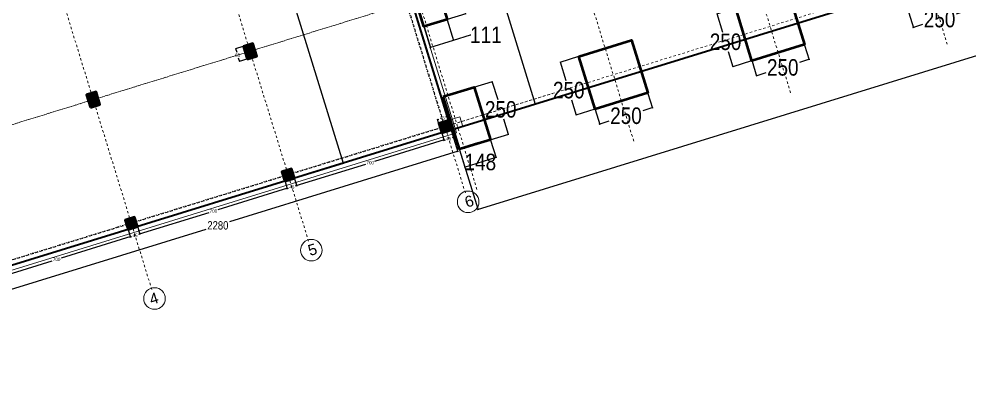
# Model space of a CAD drawing. Header units: centimetres. Extents: x 85226 to 578505, y -13061 to 170378.
# Drawn here: x 443975 to 448288, y 118008 to 119679 of the extents above; entities that cross this region are included whole.
import ezdxf

# ---------------------------------------------------------------- set-up
doc = ezdxf.new("R2010")
doc.units = ezdxf.units.CM
doc.linetypes.add('Dashed', pattern=[10.666667, 5.333333, -5.333333])
for name, color, linetype, lineweight in [('01 Bodrumi_Pen_No__20', 20, 'Continuous', 18), ('Akset_Pen_No__13', 13, 'Continuous', 18), ('Dimensionet', 150, 'Continuous', 15), ('Fasada', 7, 'Continuous', 15), ('Fasada_Pen_No__1', 1, 'Continuous', 18), ('Fasada_Pen_No__32', 32, 'Continuous', 18), ('muri', 7, 'Continuous', 40), ('Shtyllat', 1, 'Continuous', 25), ('Spotat', 1, 'Continuous', 15)]:
    doc.layers.add(name, color=color, linetype=linetype, lineweight=lineweight)
doc.styles.add('Dimensionet CM', font='swissc.ttf', dxfattribs={"height": 15})
doc.dimstyles.new('Maxi shkronjat', dxfattribs={"dimscale": 2, "dimtxt": 30, "dimasz": 1, "dimexe": 1, "dimexo": 1, "dimgap": 3, "dimtad": 0, "dimtih": 1, "dimtoh": 1, "dimzin": 9, "dimtxsty": 'Dimensionet CM', "dimblk": 'ARCHTICK', "dimcen": 1, "dimdle": 1, "dimadec": 0, "dimazin": 0, "dimtfac": 1, "dimtmove": 0, "dimatfit": 3, "dimldrblk": 'ARCHTICK', "dimfxl": 1, "dimarcsym": 0})

# ---------------------------------------------------------------- blocks, each defined once
blk = doc.blocks.new('_ArchTick')
at = {"layer": 'Spotat', "color": 0, "const_width": 0.15}
blk.add_lwpolyline([(-0.5, -0.5), (0.5, 0.5)], dxfattribs=at)
blk = doc.blocks.new('*D4662')
at = {"layer": 'DEFPOINTS', "color": 0, "transparency": 16777216}
for p in [(444958.9, 119543.7), (444993.4, 119554.3), (445011.1, 119497)]:
    blk.add_point(p, dxfattribs=at)
at = {"layer": 'Dimensionet', "color": 0, "lineweight": -2, "transparency": 16777216}
for p, q in [((444991.5, 119553.7), (444957, 119543.1)), ((444958.3, 119545.6), (444963.5, 119528.7)), ((444977.1, 119484.4), (444971.9, 119501.3)), ((445009.2, 119496.4), (444974.6, 119485.7))]:
    blk.add_line(p, q, dxfattribs=at)
at = {"layer": 'Dimensionet', "color": 0, "lineweight": -2, "transparency": 16777216, "xscale": 2, "yscale": 2, "zscale": 2}
for p, rotation in [((444958.9, 119543.7), 107.1299999991601), ((444976.6, 119486.3), 287.1299999991601)]:
    blk.add_blockref('_ArchTick', p, dxfattribs=dict(at, rotation=rotation))
at = {"layer": 'Dimensionet', "color": 0, "transparency": 16777216, "insert": (444967.7, 119515), "char_height": 15, "attachment_point": 5, "style": 'Dimensionet CM'}
blk.add_mtext('60', dxfattribs=at)
blk = doc.blocks.new('*D4663')
at = {"layer": 'DEFPOINTS', "color": 0, "transparency": 16777216}
for p in [(445875.2, 119222.7), (445880.6, 119205.1), (445923.6, 119218.4)]:
    blk.add_point(p, dxfattribs=at)
at = {"layer": 'Dimensionet', "color": 0, "lineweight": -2, "transparency": 16777216}
for p, q in [((445920.1, 119236.6), (445911.8, 119234)), ((445923, 119220.3), (445917.6, 119237.9)), ((445873.3, 119222.1), (445881.6, 119224.7)), ((445880, 119207), (445874.6, 119224.6))]:
    blk.add_line(p, q, dxfattribs=at)
at = {"layer": 'Dimensionet', "color": 0, "lineweight": -2, "transparency": 16777216, "xscale": 2, "yscale": 2, "zscale": 2}
for p, rotation in [((445918.2, 119236), 17.12999999992693), ((445875.2, 119222.7), 197.1299999999269)]:
    blk.add_blockref('_ArchTick', p, dxfattribs=dict(at, rotation=rotation))
at = {"layer": 'Dimensionet', "color": 0, "transparency": 16777216, "insert": (445896.7, 119229.3), "char_height": 15, "attachment_point": 5, "style": 'Dimensionet CM'}
blk.add_mtext('45', dxfattribs=at)
blk = doc.blocks.new('*D4673')
at = {"layer": 'DEFPOINTS', "color": 0, "transparency": 16777216}
for p in [(445483.2, 122007.4), (445100.4, 121889.4), (445936.9, 119175.4)]:
    blk.add_point(p, dxfattribs=at)
at = {"layer": 'Dimensionet', "color": 0, "lineweight": -2, "transparency": 16777216}
for p, q in [((445102.3, 121890), (445485.2, 122008)), ((445482.7, 122009.3), (445904.6, 120640.5)), ((446320.3, 119291.5), (445923.1, 120580.3)), ((445938.8, 119176), (446321.7, 119294))]:
    blk.add_line(p, q, dxfattribs=at)
at = {"layer": 'Dimensionet', "color": 0, "lineweight": -2, "transparency": 16777216, "xscale": 2, "yscale": 2, "zscale": 2}
for p, rotation in [((445483.2, 122007.4), 107.1299999991601), ((446319.7, 119293.4), 287.1299999991601)]:
    blk.add_blockref('_ArchTick', p, dxfattribs=dict(at, rotation=rotation))
at = {"layer": 'Dimensionet', "color": 0, "transparency": 16777216, "insert": (445913.8, 120610.4), "char_height": 15, "attachment_point": 5, "style": 'Dimensionet CM'}
blk.add_mtext('{\\H3.125x;2840}', dxfattribs=at)
blk = doc.blocks.new('*D4674')
at = {"layer": 'DEFPOINTS', "color": 0, "transparency": 16777216}
for p in [(445936.9, 119175.4), (445967, 119077.7), (443758, 118503.8)]:
    blk.add_point(p, dxfattribs=at)
at = {"layer": 'Dimensionet', "color": 0, "lineweight": -2, "transparency": 16777216}
for p, q in [((445937.5, 119173.5), (445967.6, 119075.8)), ((445968.9, 119078.3), (444930.9, 118758.3)), ((443786.2, 118405.5), (444824.2, 118725.5)), ((443758.6, 118501.9), (443788.7, 118404.2))]:
    blk.add_line(p, q, dxfattribs=at)
at = {"layer": 'Dimensionet', "color": 0, "lineweight": -2, "transparency": 16777216, "xscale": 2, "yscale": 2, "zscale": 2}
for p, rotation in [((445967, 119077.7), 17.1299999999269), ((443788.1, 118406.1), 197.1299999999269)]:
    blk.add_blockref('_ArchTick', p, dxfattribs=dict(at, rotation=rotation))
at = {"layer": 'Dimensionet', "color": 0, "transparency": 16777216, "insert": (444877.6, 118741.9), "char_height": 15, "attachment_point": 5, "style": 'Dimensionet CM'}
blk.add_mtext('{\\H2.5x;2280}', dxfattribs=at)
blk = doc.blocks.new('*D4404')
at = {"layer": 'DEFPOINTS', "color": 0, "transparency": 16777216}
for p in [(444470, 118723.3), (444513, 118736.5), (444523.3, 118702.9)]:
    blk.add_point(p, dxfattribs=at)
at = {"layer": 'Dimensionet', "color": 0, "lineweight": -2, "transparency": 16777216}
for p, q in [((444470.6, 118721.4), (444480.9, 118687.8)), ((444513.6, 118734.6), (444523.9, 118701)), ((444478.4, 118689.1), (444486.7, 118691.7)), ((444525.2, 118703.5), (444516.9, 118701))]:
    blk.add_line(p, q, dxfattribs=at)
at = {"layer": 'Dimensionet', "color": 0, "lineweight": -2, "transparency": 16777216, "xscale": 2, "yscale": 2, "zscale": 2}
for p, rotation in [((444480.3, 118689.7), 197.1299999999269), ((444523.3, 118702.9), 17.1299999999269)]:
    blk.add_blockref('_ArchTick', p, dxfattribs=dict(at, rotation=rotation))
at = {"layer": 'Dimensionet', "color": 0, "transparency": 16777216, "insert": (444501.8, 118696.3), "char_height": 15, "attachment_point": 5, "style": 'Dimensionet CM'}
blk.add_mtext('45', dxfattribs=at)
blk = doc.blocks.new('*D4405')
at = {"layer": 'DEFPOINTS', "color": 0, "transparency": 16777216}
for p in [(445181.9, 118942.7), (445224.9, 118956), (445235.3, 118922.4)]:
    blk.add_point(p, dxfattribs=at)
at = {"layer": 'Dimensionet', "color": 0, "lineweight": -2, "transparency": 16777216}
for p, q in [((445182.5, 118940.8), (445192.9, 118907.2)), ((445225.5, 118954), (445235.9, 118920.5)), ((445190.4, 118908.5), (445198.7, 118911.1)), ((445237.2, 118923), (445228.9, 118920.4))]:
    blk.add_line(p, q, dxfattribs=at)
at = {"layer": 'Dimensionet', "color": 0, "lineweight": -2, "transparency": 16777216, "xscale": 2, "yscale": 2, "zscale": 2}
for p, rotation in [((445192.3, 118909.1), 197.1299999999269), ((445235.3, 118922.4), 17.1299999999269)]:
    blk.add_blockref('_ArchTick', p, dxfattribs=dict(at, rotation=rotation))
at = {"layer": 'Dimensionet', "color": 0, "transparency": 16777216, "insert": (445213.8, 118915.7), "char_height": 15, "attachment_point": 5, "style": 'Dimensionet CM'}
blk.add_mtext('45', dxfattribs=at)
blk = doc.blocks.new('*D4406')
at = {"layer": 'DEFPOINTS', "color": 0, "transparency": 16777216}
for p in [(445893.9, 119162.1), (445936.9, 119175.4), (445947.2, 119141.8)]:
    blk.add_point(p, dxfattribs=at)
at = {"layer": 'Dimensionet', "color": 0, "lineweight": -2, "transparency": 16777216}
for p, q in [((445894.5, 119160.2), (445904.8, 119126.6)), ((445937.5, 119173.5), (445947.8, 119139.9)), ((445902.3, 119128), (445910.6, 119130.5)), ((445949.1, 119142.4), (445940.8, 119139.8))]:
    blk.add_line(p, q, dxfattribs=at)
at = {"layer": 'Dimensionet', "color": 0, "lineweight": -2, "transparency": 16777216, "xscale": 2, "yscale": 2, "zscale": 2}
for p, rotation in [((445904.2, 119128.6), 197.1299999999269), ((445947.2, 119141.8), 17.1299999999269)]:
    blk.add_blockref('_ArchTick', p, dxfattribs=dict(at, rotation=rotation))
at = {"layer": 'Dimensionet', "color": 0, "transparency": 16777216, "insert": (445925.7, 119135.2), "char_height": 15, "attachment_point": 5, "style": 'Dimensionet CM'}
blk.add_mtext('45', dxfattribs=at)
blk = doc.blocks.new('*D4679')
at = {"layer": 'DEFPOINTS', "color": 0, "transparency": 16777216}
for p in [(444470, 118723.3), (444480, 118690.6), (443801, 118517.1)]:
    blk.add_point(p, dxfattribs=at)
at = {"layer": 'Dimensionet', "color": 0, "lineweight": -2, "transparency": 16777216}
for p, q in [((444470.6, 118721.4), (444480.6, 118688.7)), ((444481.9, 118691.2), (444165.5, 118593.7)), ((443809.2, 118483.9), (444125.5, 118581.4)), ((443801.6, 118515.2), (443811.7, 118482.6))]:
    blk.add_line(p, q, dxfattribs=at)
at = {"layer": 'Dimensionet', "color": 0, "lineweight": -2, "transparency": 16777216, "xscale": 2, "yscale": 2, "zscale": 2}
for p, rotation in [((444480, 118690.6), 17.1299999999269), ((443811.1, 118484.5), 197.1299999999269)]:
    blk.add_blockref('_ArchTick', p, dxfattribs=dict(at, rotation=rotation))
at = {"layer": 'Dimensionet', "color": 0, "transparency": 16777216, "insert": (444145.5, 118587.6), "char_height": 15, "attachment_point": 5, "style": 'Dimensionet CM'}
blk.add_mtext('700', dxfattribs=at)
blk = doc.blocks.new('*D4407')
at = {"layer": 'DEFPOINTS', "color": 0, "transparency": 16777216}
for p in [(445181.9, 118942.7), (444513, 118736.5), (444523, 118703.9)]:
    blk.add_point(p, dxfattribs=at)
at = {"layer": 'Dimensionet', "color": 0, "lineweight": -2, "transparency": 16777216}
for p, q in [((445182.5, 118940.8), (445192.6, 118908.2)), ((445193.9, 118910.7), (444877.5, 118813.1)), ((444521.1, 118703.3), (444837.5, 118800.8)), ((444513.6, 118734.6), (444523.6, 118702))]:
    blk.add_line(p, q, dxfattribs=at)
at = {"layer": 'Dimensionet', "color": 0, "lineweight": -2, "transparency": 16777216, "xscale": 2, "yscale": 2, "zscale": 2}
for p, rotation in [((445192, 118910.1), 17.12999999992693), ((444523, 118703.9), 197.1299999999269)]:
    blk.add_blockref('_ArchTick', p, dxfattribs=dict(at, rotation=rotation))
at = {"layer": 'Dimensionet', "color": 0, "transparency": 16777216, "insert": (444857.5, 118807), "char_height": 15, "attachment_point": 5, "style": 'Dimensionet CM'}
blk.add_mtext('700', dxfattribs=at)
blk = doc.blocks.new('*D4408')
at = {"layer": 'DEFPOINTS', "color": 0, "transparency": 16777216}
for p in [(445893.9, 119162.1), (445903.9, 119129.5), (445224.9, 118956)]:
    blk.add_point(p, dxfattribs=at)
at = {"layer": 'Dimensionet', "color": 0, "lineweight": -2, "transparency": 16777216}
for p, q in [((445894.5, 119160.2), (445904.5, 119127.6)), ((445905.8, 119130.1), (445589.4, 119032.6)), ((445233.1, 118922.7), (445549.5, 119020.3)), ((445225.5, 118954), (445235.6, 118921.4))]:
    blk.add_line(p, q, dxfattribs=at)
at = {"layer": 'Dimensionet', "color": 0, "lineweight": -2, "transparency": 16777216, "xscale": 2, "yscale": 2, "zscale": 2}
for p, rotation in [((445903.9, 119129.5), 17.1299999999269), ((445235, 118923.3), 197.1299999999269)]:
    blk.add_blockref('_ArchTick', p, dxfattribs=dict(at, rotation=rotation))
at = {"layer": 'Dimensionet', "color": 0, "transparency": 16777216, "insert": (445569.4, 119026.4), "char_height": 15, "attachment_point": 5, "style": 'Dimensionet CM'}
blk.add_mtext('700', dxfattribs=at)
blk = doc.blocks.new('*D4539')
at = {"layer": 'DEFPOINTS', "color": 0, "transparency": 16777216}
for p in [(445918.8, 119677.3), (445813.1, 119644.8), (445947.7, 119583.4)]:
    blk.add_point(p, dxfattribs=at)
at = {"layer": 'Dimensionet', "color": 0, "lineweight": -2, "transparency": 16777216}
for p, q in [((445919.3, 119675.4), (445948.3, 119581.4)), ((445813.7, 119642.8), (445842.7, 119548.9)), ((445840.2, 119550.2), (445947.7, 119583.4)), ((445947.7, 119583.4), (446024.7, 119607.1)), ((446024.7, 119607.1), (446026.7, 119607.1))]:
    blk.add_line(p, q, dxfattribs=at)
at = {"layer": 'Dimensionet', "color": 0, "lineweight": -2, "transparency": 16777216, "xscale": 2, "yscale": 2, "zscale": 2}
for p, rotation in [((445947.7, 119583.4), 17.13000000006636), ((445842.1, 119550.8), 197.1300000000664)]:
    blk.add_blockref('_ArchTick', p, dxfattribs=dict(at, rotation=rotation))
at = {"layer": 'Dimensionet', "color": 0, "transparency": 16777216, "insert": (446094.4, 119607.1), "char_height": 15, "attachment_point": 5, "style": 'Dimensionet CM'}
blk.add_mtext('{\\H5x;111}', dxfattribs=at)
blk = doc.blocks.new('*D4540')
at = {"layer": 'DEFPOINTS', "color": 0, "transparency": 16777216}
for p in [(445929.2, 119942.1), (445844.1, 119915.9), (445917.8, 119677)]:
    blk.add_point(p, dxfattribs=at)
at = {"layer": 'Dimensionet', "color": 0, "lineweight": -2, "transparency": 16777216}
for p, q in [((445846, 119916.5), (445931.1, 119942.7)), ((445928.6, 119944), (445954.5, 119859.9)), ((446003.4, 119701.3), (445982, 119770.8)), ((445919.7, 119677.6), (446004.7, 119703.8))]:
    blk.add_line(p, q, dxfattribs=at)
at = {"layer": 'Dimensionet', "color": 0, "lineweight": -2, "transparency": 16777216, "xscale": 2, "yscale": 2, "zscale": 2}
for p, rotation in [((445929.2, 119942.1), 107.1300000000653), ((446002.8, 119703.2), 287.1300000000654)]:
    blk.add_blockref('_ArchTick', p, dxfattribs=dict(at, rotation=rotation))
at = {"layer": 'Dimensionet', "color": 0, "transparency": 16777216, "insert": (445968.3, 119815.4), "char_height": 15, "attachment_point": 5, "style": 'Dimensionet CM'}
blk.add_mtext('{\\H5x;250}', dxfattribs=at)
blk = doc.blocks.new('*D4541')
at = {"layer": 'DEFPOINTS', "color": 0, "transparency": 16777216}
for p in [(446115.4, 119131), (445974.4, 119087.5), (446140, 119051)]:
    blk.add_point(p, dxfattribs=at)
at = {"layer": 'Dimensionet', "color": 0, "lineweight": -2, "transparency": 16777216}
for p, q in [((446116, 119129.1), (446140.6, 119049.1)), ((445975, 119085.6), (445999.6, 119005.7)), ((445997.1, 119007), (446141.9, 119051.6))]:
    blk.add_line(p, q, dxfattribs=at)
at = {"layer": 'Dimensionet', "color": 0, "lineweight": -2, "transparency": 16777216, "xscale": 2, "yscale": 2, "zscale": 2}
for p, rotation in [((446140, 119051), 17.13000000006702), ((445999, 119007.6), 197.130000000067)]:
    blk.add_blockref('_ArchTick', p, dxfattribs=dict(at, rotation=rotation))
at = {"layer": 'Dimensionet', "color": 0, "transparency": 16777216, "insert": (446069.5, 119029.3), "char_height": 15, "attachment_point": 5, "style": 'Dimensionet CM'}
blk.add_mtext('{\\H5x;148}', dxfattribs=at)
blk = doc.blocks.new('*D4542')
at = {"layer": 'DEFPOINTS', "color": 0, "transparency": 16777216}
for p in [(446037.9, 119368.7), (446123, 119394.9), (446111.5, 119129.8)]:
    blk.add_point(p, dxfattribs=at)
at = {"layer": 'Dimensionet', "color": 0, "lineweight": -2, "transparency": 16777216}
for p, q in [((446039.8, 119369.3), (446124.9, 119395.5)), ((446122.4, 119396.9), (446148.3, 119312.7)), ((446197.2, 119154.1), (446175.8, 119223.7)), ((446113.5, 119130.4), (446198.5, 119156.6))]:
    blk.add_line(p, q, dxfattribs=at)
at = {"layer": 'Dimensionet', "color": 0, "lineweight": -2, "transparency": 16777216, "xscale": 2, "yscale": 2, "zscale": 2}
for p, rotation in [((446123, 119394.9), 107.1300000001399), ((446196.6, 119156), 287.1300000001399)]:
    blk.add_blockref('_ArchTick', p, dxfattribs=dict(at, rotation=rotation))
at = {"layer": 'Dimensionet', "color": 0, "transparency": 16777216, "insert": (446162, 119268.2), "char_height": 15, "attachment_point": 5, "style": 'Dimensionet CM'}
blk.add_mtext('{\\H5x;250}', dxfattribs=at)
blk = doc.blocks.new('*D4543')
at = {"layer": 'DEFPOINTS', "color": 0, "transparency": 16777216}
for p in [(447541.5, 119562.7), (447562.2, 119495.5), (447302.6, 119489.1)]:
    blk.add_point(p, dxfattribs=at)
at = {"layer": 'Dimensionet', "color": 0, "lineweight": -2, "transparency": 16777216}
for p, q in [((447542.1, 119560.8), (447562.8, 119493.6)), ((447564.1, 119496.1), (447518.6, 119482.1)), ((447303.2, 119487.1), (447323.9, 119420)), ((447321.4, 119421.3), (447366.9, 119435.3))]:
    blk.add_line(p, q, dxfattribs=at)
at = {"layer": 'Dimensionet', "color": 0, "lineweight": -2, "transparency": 16777216, "xscale": 2, "yscale": 2, "zscale": 2}
for p, rotation in [((447562.2, 119495.5), 17.13000000006728), ((447323.3, 119421.9), 197.1300000000673)]:
    blk.add_blockref('_ArchTick', p, dxfattribs=dict(at, rotation=rotation))
at = {"layer": 'Dimensionet', "color": 0, "transparency": 16777216, "insert": (447442.7, 119458.7), "char_height": 15, "attachment_point": 5, "style": 'Dimensionet CM'}
blk.add_mtext('{\\H5x;250}', dxfattribs=at)
blk = doc.blocks.new('*D4544')
at = {"layer": 'DEFPOINTS', "color": 0, "transparency": 16777216}
for p in [(447228.9, 119728), (447143.9, 119701.7), (447302.6, 119489.1)]:
    blk.add_point(p, dxfattribs=at)
at = {"layer": 'Dimensionet', "color": 0, "lineweight": -2, "transparency": 16777216}
for p, q in [((447227, 119727.4), (447142, 119701.2)), ((447143.3, 119703.7), (447169.2, 119619.6)), ((447218.1, 119460.9), (447196.7, 119530.5)), ((447300.7, 119488.5), (447215.6, 119462.2))]:
    blk.add_line(p, q, dxfattribs=at)
at = {"layer": 'Dimensionet', "color": 0, "lineweight": -2, "transparency": 16777216, "xscale": 2, "yscale": 2, "zscale": 2}
for p, rotation in [((447143.9, 119701.7), 107.1299999999555), ((447217.5, 119462.8), 287.1299999999555)]:
    blk.add_blockref('_ArchTick', p, dxfattribs=dict(at, rotation=rotation))
at = {"layer": 'Dimensionet', "color": 0, "transparency": 16777216, "insert": (447182.9, 119575), "char_height": 15, "attachment_point": 5, "style": 'Dimensionet CM'}
blk.add_mtext('{\\H5x;250}', dxfattribs=at)
blk = doc.blocks.new('*D4545')
at = {"layer": 'DEFPOINTS', "color": 0, "transparency": 16777216}
for p in [(448253.4, 119782.1), (448014.5, 119708.5), (448274.1, 119715)]:
    blk.add_point(p, dxfattribs=at)
at = {"layer": 'Dimensionet', "color": 0, "lineweight": -2, "transparency": 16777216}
for p, q in [((448254, 119780.2), (448274.7, 119713.1)), ((448015.1, 119706.6), (448035.8, 119639.4)), ((448276, 119715.6), (448230.5, 119701.5)), ((448033.3, 119640.7), (448078.8, 119654.8))]:
    blk.add_line(p, q, dxfattribs=at)
at = {"layer": 'Dimensionet', "color": 0, "lineweight": -2, "transparency": 16777216, "xscale": 2, "yscale": 2, "zscale": 2}
for p, rotation in [((448274.1, 119715), 17.12999999998293), ((448035.2, 119641.3), 197.1299999999829)]:
    blk.add_blockref('_ArchTick', p, dxfattribs=dict(at, rotation=rotation))
at = {"layer": 'Dimensionet', "color": 0, "transparency": 16777216, "insert": (448154.7, 119678.1), "char_height": 15, "attachment_point": 5, "style": 'Dimensionet CM'}
blk.add_mtext('{\\H5x;250}', dxfattribs=at)
blk = doc.blocks.new('*D4473')
at = {"layer": 'DEFPOINTS', "color": 0, "transparency": 16777216}
for p in [(446829.5, 119343.3), (446850.2, 119276.1), (446590.6, 119269.6)]:
    blk.add_point(p, dxfattribs=at)
at = {"layer": 'Dimensionet', "color": 0, "lineweight": -2, "transparency": 16777216}
for p, q in [((446830.1, 119341.3), (446850.8, 119274.2)), ((446852.1, 119276.7), (446806.6, 119262.7)), ((446591.2, 119267.7), (446611.9, 119200.6)), ((446609.4, 119201.9), (446654.9, 119215.9))]:
    blk.add_line(p, q, dxfattribs=at)
at = {"layer": 'Dimensionet', "color": 0, "lineweight": -2, "transparency": 16777216, "xscale": 2, "yscale": 2, "zscale": 2}
for p, rotation in [((446850.2, 119276.1), 17.13000000005749), ((446611.3, 119202.5), 197.1300000000575)]:
    blk.add_blockref('_ArchTick', p, dxfattribs=dict(at, rotation=rotation))
at = {"layer": 'Dimensionet', "color": 0, "transparency": 16777216, "insert": (446730.8, 119239.3), "char_height": 15, "attachment_point": 5, "style": 'Dimensionet CM'}
blk.add_mtext('{\\H5x;250}', dxfattribs=at)
blk = doc.blocks.new('*D4474')
at = {"layer": 'DEFPOINTS', "color": 0, "transparency": 16777216}
for p in [(446517, 119508.5), (446431.9, 119482.3), (446590.6, 119269.6)]:
    blk.add_point(p, dxfattribs=at)
at = {"layer": 'Dimensionet', "color": 0, "lineweight": -2, "transparency": 16777216}
for p, q in [((446515.1, 119507.9), (446430, 119481.7)), ((446431.3, 119484.2), (446457.2, 119400.1)), ((446506.1, 119241.5), (446484.7, 119311)), ((446588.7, 119269), (446503.6, 119242.8))]:
    blk.add_line(p, q, dxfattribs=at)
at = {"layer": 'Dimensionet', "color": 0, "lineweight": -2, "transparency": 16777216, "xscale": 2, "yscale": 2, "zscale": 2}
for p, rotation in [((446431.9, 119482.3), 107.1300000000144), ((446505.6, 119243.4), 287.1300000000143)]:
    blk.add_blockref('_ArchTick', p, dxfattribs=dict(at, rotation=rotation))
at = {"layer": 'Dimensionet', "color": 0, "transparency": 16777216, "insert": (446471, 119355.6), "char_height": 15, "attachment_point": 5, "style": 'Dimensionet CM'}
blk.add_mtext('{\\H5x;250}', dxfattribs=at)
blk = doc.blocks.new('*D4697')
at = {"layer": 'DEFPOINTS', "color": 0, "transparency": 16777216}
for p in [(454001.6, 121553.8), (454083.4, 121288.5), (445974.4, 119087.5)]:
    blk.add_point(p, dxfattribs=at)
at = {"layer": 'Dimensionet', "color": 0, "lineweight": -2, "transparency": 16777216}
for p, q in [((454002.2, 121551.9), (454084, 121286.5)), ((454085.3, 121289), (450219, 120097.4)), ((446056.5, 118814.5), (449922.7, 120006.1)), ((445975, 119085.6), (446059, 118813.1))]:
    blk.add_line(p, q, dxfattribs=at)
at = {"layer": 'Dimensionet', "color": 0, "lineweight": -2, "transparency": 16777216, "xscale": 2, "yscale": 2, "zscale": 2}
for p, rotation in [((454083.4, 121288.5), 17.1299999999269), ((446058.4, 118815), 197.1299999999269)]:
    blk.add_blockref('_ArchTick', p, dxfattribs=dict(at, rotation=rotation))
at = {"layer": 'Dimensionet', "color": 0, "transparency": 16777216, "insert": (450070.9, 120051.8), "char_height": 15, "attachment_point": 5, "style": 'Dimensionet CM'}
blk.add_mtext('{\\H7.5x;8398}', dxfattribs=at)
blk = doc.blocks.new('*D4701')
at = {"layer": 'DEFPOINTS', "color": 0, "transparency": 16777216}
for p in [(444610.6, 121738.4), (444388.4, 121670), (445224.9, 118956)]:
    blk.add_point(p, dxfattribs=at)
at = {"layer": 'Dimensionet', "color": 0, "lineweight": -2, "transparency": 16777216}
for p, q in [((444390.3, 121670.6), (444612.5, 121739)), ((444610, 121740.4), (445015.1, 120426)), ((445447.7, 119022.5), (445042.6, 120336.9)), ((445226.8, 118956.5), (445449, 119025))]:
    blk.add_line(p, q, dxfattribs=at)
at = {"layer": 'Dimensionet', "color": 0, "lineweight": -2, "transparency": 16777216, "xscale": 2, "yscale": 2, "zscale": 2}
for p, rotation in [((444610.6, 121738.4), 107.1299999991601), ((445447.1, 119024.4), 287.1299999991601)]:
    blk.add_blockref('_ArchTick', p, dxfattribs=dict(at, rotation=rotation))
at = {"layer": 'Dimensionet', "color": 0, "transparency": 16777216, "insert": (445028.8, 120381.4), "char_height": 15, "attachment_point": 5, "style": 'Dimensionet CM'}
blk.add_mtext('{\\H5x;2840}', dxfattribs=at)

msp = doc.modelspace()

# ---------------------------------------------------------------- hatches: boundary and pattern name
at = {"layer": 'Fasada'}
h = msp.add_hatch(dxfattribs=at)
h.set_pattern_fill('ANSI37', color=256, angle=17.13)
h.set_pattern_definition([(62.13, (-735947.5882, 398013.8315), (-2.80673339, 1.484207762), []), (152.13, (-735947.5882, 398013.8315), (-1.484207762, -2.80673339), [])])
h.paths.add_polyline_path([(445011.074, 119496.965), (445054.078, 119510.219), (445036.406, 119567.558), (444993.402, 119554.303)])
h = msp.add_hatch(dxfattribs=at)
h.set_pattern_fill('ANSI37', color=256, angle=17.13)
h.set_pattern_definition([(62.13, (-736659.5392, 397794.3986), (-2.80673339, 1.484207762), []), (152.13, (-736659.5392, 397794.3986), (-1.484207762, -2.80673339), [])])
h.paths.add_polyline_path([(444299.123, 119277.532), (444342.127, 119290.786), (444324.455, 119348.125), (444281.451, 119334.87)])
h = msp.add_hatch(dxfattribs=at)
h.set_pattern_fill('ANSI37', color=256, angle=17.13)
h.set_pattern_definition([(62.13, (-735061.8582, 397669.4374), (-2.80673339, 1.484207762), []), (152.13, (-735061.8582, 397669.4374), (-1.484207762, -2.80673339), [])])
h.paths.add_polyline_path([(445893.859, 119162.127), (445936.863, 119175.382), (445923.615, 119218.387), (445880.612, 119205.133)])
h = msp.add_hatch(dxfattribs=at)
h.set_pattern_fill('ANSI37', color=256, angle=17.13)
h.set_pattern_definition([(62.13, (-736989.2226, 391275.9983), (-2.80673339, 1.484207762), []), (152.13, (-736989.2226, 391275.9983), (-1.484207762, -2.80673339), [])])
h.paths.add_polyline_path([(445181.915, 118942.697), (445224.919, 118955.951), (445211.664, 118998.955), (445168.661, 118985.7)])
h = msp.add_hatch(dxfattribs=at)
h.set_pattern_fill('ANSI37', color=256, angle=17.13)
h.set_pattern_definition([(62.13, (-736485.7602, 397230.5717), (-2.80673339, 1.484207762), []), (152.13, (-736485.7602, 397230.5717), (-1.484207762, -2.80673339), [])])
h.paths.add_polyline_path([(444469.957, 118723.262), (444512.961, 118736.516), (444499.713, 118779.522), (444456.71, 118766.267)])

# ---------------------------------------------------------------- linework, layer by layer
at = {"layer": '01 Bodrumi_Pen_No__20', "linetype": 'Dashed'}
msp.add_lwpolyline([(442878.026, 118734.765), (442746.626, 118865.481), (442673.355, 119103.208), (442095.194, 118925.011), (441528.87, 120762.452), (445083.847, 121858.144), (445905.615, 119191.911), (443774.54, 118535.085), (443730.359, 118678.431), (443452.911, 118592.918, -0.27723304)], format="xyb", close=True, dxfattribs=at)
at = {"layer": 'Akset_Pen_No__13', "color": 251, "linetype": 'Dashed', "ltscale": 2}
for p, q in [((447118.549, 123039.869), (448192.15, 119556.565)), ((446406.598, 122820.436), (447480.199, 119337.132)), ((441683.649, 118502.801), (455650.996, 122807.724)), ((445694.647, 122601.004), (446768.248, 119117.7)), ((444982.696, 122381.571), (446056.297, 118898.267)), ((444930.136, 122365.371), (446003.737, 118882.067)), ((442074.222, 118008.408), (455824.039, 122246.286)), ((444218.178, 122145.936), (445291.779, 118662.632))]:
    msp.add_line(p, q, dxfattribs=at)
at = {"layer": 'Akset_Pen_No__13', "linetype": 'Dashed', "ltscale": 2}
for p, q in [((444982.689, 122381.569), (446056.29, 118898.265)), ((444930.129, 122365.369), (446003.73, 118882.065)), ((443506.227, 121926.503), (444579.828, 118443.199)), ((442612.11, 118788.964), (446221.957, 119901.568)), ((442785.152, 118227.527), (446395, 119340.13))]:
    msp.add_line(p, q, dxfattribs=at)
at = {"layer": 'Akset_Pen_No__13', "ltscale": 2}
for centre in [(446013.967, 118848.852), (445302.016, 118629.419), (444590.065, 118409.986)]:
    msp.add_circle(centre, 48.904, dxfattribs=at)
at = {"layer": 'Fasada'}
msp.add_lwpolyline([(442846.289, 118702.862), (442706.929, 118841.497), (442642.133, 119051.728), (442063.972, 118873.531), (441472.612, 120792.202), (445113.596, 121914.402), (445961.873, 119162.162), (443744.791, 118478.827), (443700.61, 118622.173), (443466.166, 118549.914, -0.27723304)], format="xyb", close=True, dxfattribs=at)
at = {"layer": 'Fasada_Pen_No__1'}
msp.add_lwpolyline([(445946.426, 119178.329), (445989.43, 119191.583), (445976.175, 119234.587), (445933.172, 119221.333)], close=True, dxfattribs=at)
at = {"layer": 'Fasada_Pen_No__32', "lineweight": 50}
for points in [[(445739.495, 119883.669), (445845.115, 119916.223), (445918.751, 119677.313), (445813.13, 119644.759), (445739.495, 119883.669)], [(447228.937, 119727.963), (447467.847, 119801.599), (447541.482, 119562.689), (447302.572, 119489.054), (447228.937, 119727.963)], [(446516.986, 119508.53), (446755.896, 119582.166), (446829.531, 119343.256), (446590.621, 119269.621), (446516.986, 119508.53)], [(445900.772, 119326.453), (446041.732, 119369.899), (446115.368, 119130.989), (445974.407, 119087.543)], [(446062.808, 119114.79), (445974.407, 119087.543), (445900.772, 119326.453)]]:
    msp.add_lwpolyline(points, dxfattribs=at)
at = {"layer": 'muri'}
msp.add_lwpolyline([(445955.982, 119181.275), (453873.451, 121621.545), (453829.27, 121764.89), (454082.827, 121843.04, 0.27723304), (454495.298, 122303.074)], format="xyb", dxfattribs=at)
msp.add_lwpolyline([(442860.395, 118717.041), (442724.572, 118852.156), (442655.355, 119076.731), (442077.194, 118898.534), (441497.615, 120778.98), (445100.374, 121889.398), (445936.87, 119175.384), (443758.013, 118503.831), (443713.832, 118647.177), (443460.275, 118569.027, -0.27723304)], format="xyb", close=True, dxfattribs=at)
at = {"layer": 'Shtyllat', "lineweight": 50}
for points in [[(445011.081, 119496.967), (445054.085, 119510.221), (445036.413, 119567.56), (444993.409, 119554.305)], [(444299.13, 119277.534), (444342.134, 119290.789), (444324.462, 119348.127), (444281.458, 119334.873)], [(445893.866, 119162.129), (445936.87, 119175.384), (445923.615, 119218.387), (445880.612, 119205.133)], [(445181.915, 118942.697), (445224.919, 118955.951), (445211.664, 118998.955), (445168.661, 118985.7)], [(444469.964, 118723.264), (444512.968, 118736.518), (444499.713, 118779.522), (444456.71, 118766.267)]]:
    msp.add_lwpolyline(points, close=True, dxfattribs=at)

# ---------------------------------------------------------------- texts
at = {"char_height": 50, "attachment_point": 1, "rotation": 17.13, "style": 'Dimensionet CM'}
for s, insert in [('{\\fArial|b0|i0|c0|p34;6}', (445993.117, 118869.788)), ('{\\fArial|b0|i0|c0|p34;5}', (445281.166, 118650.355)), ('{\\fArial|b0|i0|c0|p34;4}', (444561.123, 118428.428))]:
    msp.add_mtext(s, dxfattribs=dict(at, insert=insert))

# ---------------------------------------------------------------- dimensions: what is measured, and where the dimension line sits
at = {"layer": 'Dimensionet'}
for base, p1, p2, angle, text, picture, middle, dimtype in [((445483.247, 122007.405), (445936.87, 119175.384), (445100.374, 121889.398), 107.13, '{\\H3.125x;<>}', '*D4673', (445913.829, 120610.38), 160), ((445929.193, 119942.137), (445917.757, 119677.007), (445844.122, 119915.917), 107.13, '{\\H5x;<>}', '*D4540', (445968.256, 119815.397), 161), ((448274.131, 119714.967), (448014.523, 119708.486), (448253.433, 119782.122), 17.13, '{\\H5x;<>}', '*D4545', (448154.676, 119678.149), 161), ((447143.866, 119701.743), (447302.572, 119489.054), (447228.937, 119727.963), 107.13, '{\\H5x;<>}', '*D4544', (447182.929, 119575.003), 161), ((447562.18, 119495.534), (447302.572, 119489.054), (447541.482, 119562.689), 17.13, '{\\H5x;<>}', '*D4543', (447442.725, 119458.716), 161), ((446431.915, 119482.31), (446590.621, 119269.621), (446516.986, 119508.53), 107.13, '{\\H5x;<>}', '*D4474', (446470.978, 119355.57), 161), ((446122.981, 119394.941), (446111.545, 119129.811), (446037.91, 119368.721), 107.13, '{\\H5x;<>}', '*D4542', (446162.044, 119268.201), 161), ((446850.229, 119276.101), (446590.621, 119269.621), (446829.531, 119343.256), 17.13, '{\\H5x;<>}', '*D4473', (446730.774, 119239.284), 161), ((445966.983, 119077.682), (443758.013, 118503.831), (445936.87, 119175.384), 17.13, '{\\H2.5x;<>}', '*D4674', (444877.554, 118741.905), 160)]:
    dim = msp.add_linear_dim(base=base, p1=p1, p2=p2, angle=angle, text=text, dimstyle='Maxi shkronjat', dxfattribs=at)
    dim.commit()
    dim.dimension.update_dxf_attribs({"geometry": picture, "text_midpoint": middle, "dimtype": dimtype})
dim = msp.add_linear_dim(base=(444610.592, 121738.441), p1=(445224.919, 118955.951), p2=(444388.423, 121669.965), angle=107.13, text='{\\H5x;<>}', dimstyle='Maxi shkronjat', dxfattribs=at)
dim.commit()
dim.dimension.update_dxf_attribs({"geometry": '*D4701', "text_midpoint": (445028.84, 120381.434)})
dim = msp.add_linear_dim(base=(454083.372, 121288.455), p1=(445974.407, 119087.543), p2=(454001.594, 121553.782), angle=17.13, text='{\\H7.5x;<>}', dimstyle='Maxi shkronjat', override={"dimdec": 0}, dxfattribs=at)
dim.commit()
dim.dimension.update_dxf_attribs({"geometry": '*D4697', "text_midpoint": (450070.883, 120051.752)})
for base, p1, p2, picture, middle in [((445947.709, 119583.357), (445813.13, 119644.759), (445918.751, 119677.313), '*D4539', (446094.394, 119607.091)), ((446140.006, 119051.05), (445974.407, 119087.543), (446115.368, 119130.989), '*D4541', (446069.526, 119029.327))]:
    dim = msp.add_linear_dim(base=base, p1=p1, p2=p2, angle=17.13, text='{\\H5x;<>}', dimstyle='Maxi shkronjat', override={"dimdec": 0}, dxfattribs=at)
    dim.commit()
    dim.dimension.update_dxf_attribs({"geometry": picture, "text_midpoint": middle, "dimtype": 161})
for base, p1, p2, angle, picture, middle in [((444958.884, 119543.664), (445011.081, 119496.967), (444993.409, 119554.305), 107.13, '*D4662', (444967.72, 119514.995)), ((445875.195, 119222.707), (445923.615, 119218.387), (445880.612, 119205.133), 17.13, '*D4663', (445896.697, 119229.334)), ((445903.921, 119129.507), (445224.919, 118955.951), (445893.866, 119162.129), 17.13, '*D4408', (445569.447, 119026.418)), ((445947.219, 119141.806), (445893.866, 119162.129), (445936.87, 119175.384), 17.13, '*D4406', (445925.717, 119135.179)), ((444523.022, 118703.896), (445181.915, 118942.697), (444512.968, 118736.518), 197.13, '*D4407', (444857.496, 118806.985)), ((445235.268, 118922.373), (445181.915, 118942.697), (445224.919, 118955.951), 17.13, '*D4405', (445213.766, 118915.746)), ((444480.019, 118690.641), (443801.017, 118517.085), (444469.964, 118723.264), 17.13, '*D4679', (444145.545, 118587.552)), ((444523.317, 118702.94), (444469.964, 118723.264), (444512.968, 118736.518), 17.13, '*D4404', (444501.815, 118696.313))]:
    dim = msp.add_linear_dim(base=base, p1=p1, p2=p2, angle=angle, dimstyle='Maxi shkronjat', dxfattribs=at)
    dim.commit()
    dim.dimension.update_dxf_attribs({"geometry": picture, "text_midpoint": middle})

doc.saveas('drawing.dxf')
